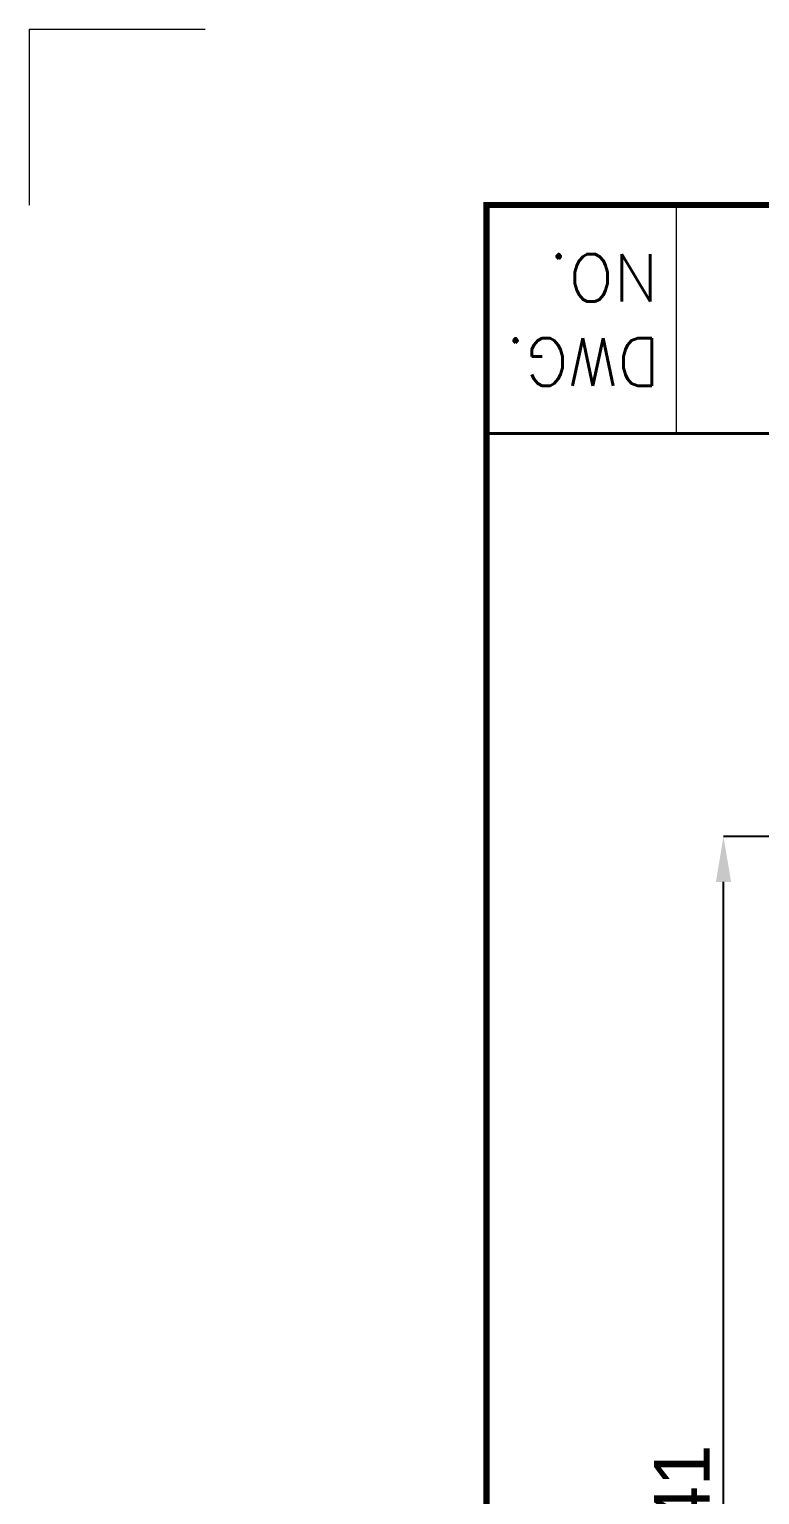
# Model space of a CAD drawing. Header units: millimetres. Extents: x 107291 to 113922, y -130611 to -125922.
# Drawn here: x 107291 to 107947, y -127239 to -125922 of the extents above; entities that cross this region are included whole.
import ezdxf

# ---------------------------------------------------------------- set-up
doc = ezdxf.new("R2010")
doc.units = ezdxf.units.MM
doc.header["$LTSCALE"] = 13
for name, color, linetype in [('1', 4, 'Continuous'), ('2', 3, 'Continuous'), ('尺寸', 3, 'Continuous')]:
    doc.layers.add(name, color=color, linetype=linetype)
doc.layers.add('paper', color=254, linetype='Continuous', plot=False)
doc.styles.add('ROMANS', font='romans.shx', dxfattribs={"bigfont": 'whgtxt.shx'})
doc.styles.add('SLDTEXTSTYLE0', font='')
doc.styles.get('SLDTEXTSTYLE0').set_extended_font_data('汉仪长仿宋体')
doc.dimstyles.new('SLDDIMSTYLE0', dxfattribs={"dimtxt": 50, "dimasz": 40.8, "dimexe": 0, "dimexo": 0.0625, "dimgap": 12.5, "dimtad": 2, "dimdec": 0, "dimrnd": 1e-09, "dimzin": 12, "dimdsep": 46, "dimtxsty": 'SLDTEXTSTYLE0', "dimsah": 1, "dimcen": 0.09, "dimadec": 0, "dimazin": 3, "dimtfac": 1, "dimtdec": 0, "dimtmove": 0, "dimatfit": 0, "dimfxl": 1, "dimfrac": 2, "dimtolj": 1, "dimtzin": 12, "dimarcsym": 0})

# ---------------------------------------------------------------- blocks, each defined once
blk = doc.blocks.new('*D25')
at = {"layer": 'Defpoints', "color": 0, "transparency": 16777216}
for p in [(107914.7, -126647.3), (108307.2, -126647.3), (108189, -127888.7)]:
    blk.add_point(p, dxfattribs=at)
at = {"layer": '尺寸', "color": 0, "lineweight": -2, "transparency": 16777216}
for p, q in [((108307.2, -126647.3), (107914.7, -126647.3)), ((107914.7, -127847.9), (107914.7, -126688.1)), ((108189, -127888.7), (107914.7, -127888.7))]:
    blk.add_line(p, q, dxfattribs=at)
at = {"layer": '尺寸', "color": 0, "transparency": 16777216}
for points in [[(107907.9, -126688.1), (107921.5, -126688.1), (107914.7, -126647.3)], [(107907.9, -127847.9), (107921.5, -127847.9), (107914.7, -127888.7)]]:
    blk.add_solid(points, dxfattribs=at)
at = {"layer": '尺寸', "color": 0, "transparency": 16777216, "insert": (107877.2, -127268), "char_height": 50, "attachment_point": 5, "rotation": 90, "style": 'SLDTEXTSTYLE0'}
blk.add_mtext('\\A1;1241', dxfattribs=at)

msp = doc.modelspace()

# ---------------------------------------------------------------- linework, layer by layer
at = {"layer": '1', "color": 0, "lineweight": 40}
msp.add_line((107701.81, -126285.2), (109091.08, -126285.2), dxfattribs=at)
at = {"layer": '1', "color": 0, "lineweight": 40, "const_width": 5.53}
msp.add_lwpolyline([(107701.81, -130437.24), (113764.09, -130437.24), (113764.09, -126079.97), (107701.81, -126079.97), (107701.81, -130437.24)], dxfattribs=at)
at = {"layer": '2', "lineweight": 13}
msp.add_line((107872.31, -126079.97), (107872.31, -126285.2), dxfattribs=at)
at = {"layer": 'paper', "lineweight": 13}
for q in [(107291.34, -126079.97), (107449.21, -125922.1)]:
    msp.add_line((107291.34, -125922.1), q, dxfattribs=at)

# ---------------------------------------------------------------- texts
at = {"layer": '2', "lineweight": 13, "style": 'ROMANS'}
for s, p in [('NO.', (107856.2, -126124.11)), ('DWG.', (107857.72, -126199.72))]:
    msp.add_text(s, height=42.625, rotation=180, dxfattribs=at).set_placement(p)

# ---------------------------------------------------------------- dimensions: what is measured, and where the dimension line sits
at = {"layer": '尺寸'}
dim = msp.add_linear_dim(base=(107914.73, -126647.27), p1=(108189.05, -127888.67), p2=(108307.24, -126647.27), angle=90, dimstyle='SLDDIMSTYLE0', dxfattribs=at)
dim.commit()
dim.dimension.update_dxf_attribs({"geometry": '*D25', "text_midpoint": (107877.23, -127267.97)})

doc.saveas('drawing.dxf')
